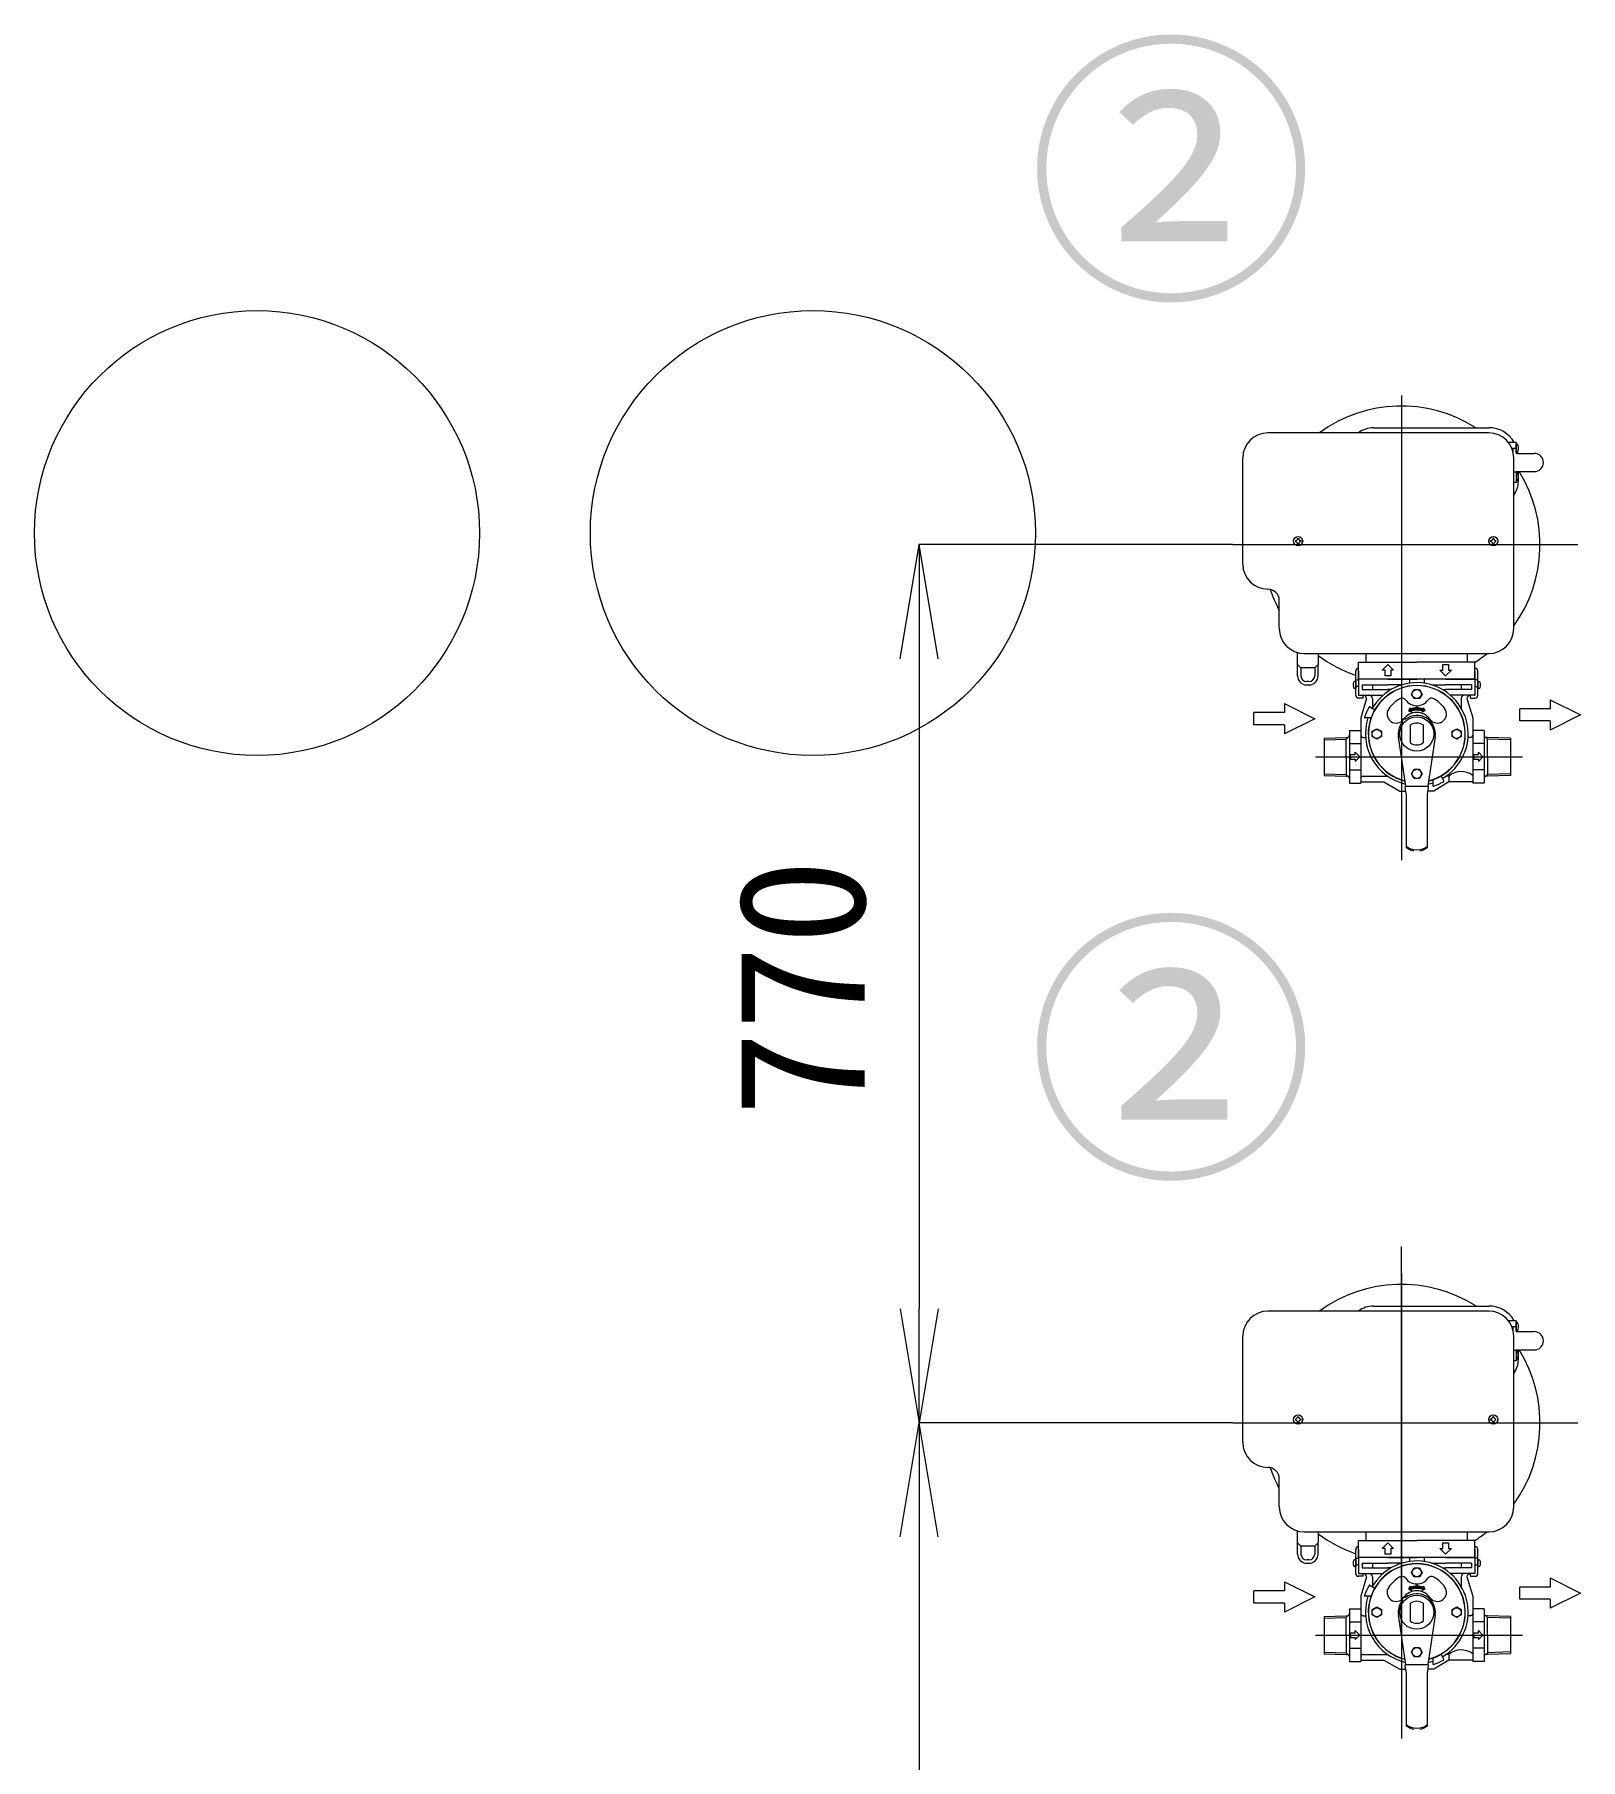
# Model space of a CAD drawing. Units: millimetres at full size. Extents: x -21196 to 21204, y -11807 to 11807.
# Drawn here: x -13284 to -11929, y -8203 to -6690 of the extents above; entities that cross this region are included whole.
import ezdxf
from ezdxf.enums import TextEntityAlignment as Align

# ---------------------------------------------------------------- set-up
doc = ezdxf.new("R2010")
doc.units = ezdxf.units.MM
doc.header["$LTSCALE"] = 0.5
for name, color, linetype, lineweight in [('0-1_0(機器配置図 260128.dwg)', 7, 'Continuous', 9), ('0-A_AM_5(機器配置図 260128.dwg)', 6, 'Continuous', 15), ('0-D_ボイラ設備-高圧ボイラ設備(241129配置図菊池追記(立面図).jww)(機器配置図 260128.dwg)', 7, 'Continuous', 9)]:
    doc.layers.add(name, color=color, linetype=linetype, lineweight=lineweight)
doc.styles.add('ＭＳ ゴシック', font='')
doc.styles.get('ＭＳ ゴシック').set_extended_font_data('MS Gothic')

msp = doc.modelspace()

# ---------------------------------------------------------------- linework, layer by layer
at = {"layer": '0-1_0(機器配置図 260128.dwg)'}
msp.add_line((-12085.7815, -8093.6365), (-12085.7815, -7752.8717), dxfattribs=at)
at = {"layer": '0-A_AM_5(機器配置図 260128.dwg)'}
for p, q in [((-12525.1621, -7237.6365), (-12508.4954, -7137.6365)), ((-12233.7059, -7137.6365), (-12508.6754, -7137.6365)), ((-12508.4954, -7237.6365), (-12508.4954, -7807.6365)), ((-12491.8287, -7807.6365), (-12508.4954, -7907.6365)), ((-12525.1621, -8007.6365), (-12508.4954, -7907.6365)), ((-12233.7059, -7907.6365), (-12508.6754, -7907.6365)), ((-12233.7059, -7907.6365), (-12508.6754, -7907.6365)), ((-12508.4954, -8007.6365), (-12508.4954, -9475.9956))]:
    msp.add_line(p, q, dxfattribs=at)
for points in [[(-12491.8287, -7237.6365), (-12508.4954, -7137.6365), (-12508.4954, -7237.6365)], [(-12525.1621, -7807.6365), (-12508.4954, -7907.6365), (-12508.4954, -7807.6365)], [(-12491.8287, -8007.6365), (-12508.4954, -7907.6365), (-12508.4954, -8007.6365)]]:
    msp.add_lwpolyline(points, dxfattribs=at)
at = {"layer": '0-D_ボイラ設備-高圧ボイラ設備(241129配置図菊池追記(立面図).jww)(機器配置図 260128.dwg)'}
for p, q in [((-12085.8346, -7006.7578), (-12085.8346, -7414.2522)), ((-12009.3346, -7039.6365), (-12202.8346, -7039.6365)), ((-12110.3346, -7035.1365), (-12009.3346, -7035.1365)), ((-12224.8346, -7154.6365), (-12224.8346, -7061.6365)), ((-11985.3346, -7048.0907), (-11992.0604, -7048.0129)), ((-11988.0346, -7053.1365), (-11985.6346, -7053.1365)), ((-11988.0346, -7053.1365), (-11988.0346, -7056.131)), ((-11987.8346, -7055.7365), (-11987.8346, -7053.1365)), ((-11987.3346, -7211.1365), (-11987.3346, -7061.6365)), ((-11985.3346, -7048.0791), (-11985.3346, -7057.0175)), ((-11985.3346, -7057.1291), (-11985.3346, -7049.0291)), ((-11985.3346, -7053.4365), (-11985.3346, -7057.3365)), ((-11985.0346, -7057.6365), (-11969.3346, -7057.6365)), ((-11984.9628, -7057.1291), (-11984.9628, -7049.0291)), ((-11985.3346, -7074.2554), (-11987.3346, -7074.2323)), ((-11985.3346, -7074.1439), (-11985.3346, -7082.2439)), ((-11985.3346, -7074.2554), (-11985.3346, -7083.1823)), ((-11985.0346, -7073.6365), (-11969.3346, -7073.6365)), ((-11984.9628, -7074.1439), (-11984.9628, -7082.2439)), ((-11983.3346, -7076.7378), (-11983.3346, -7073.6365)), ((-11985.3346, -7083.1823), (-11987.3346, -7083.2054)), ((-11983.3346, -7081.938), (-11983.3346, -7079.6499)), ((-12233.6434, -7137.6365), (-11931.2442, -7137.6365)), ((-12178.6846, -7134.1365), (-12178.6846, -7135.1365)), ((-12176.8346, -7132.2865), (-12175.8346, -7132.2865)), ((-12176.8346, -7136.9865), (-12175.8346, -7136.9865)), ((-12173.9846, -7134.1365), (-12173.9846, -7135.1365)), ((-12007.6846, -7135.1365), (-12007.6846, -7134.1365)), ((-12004.8346, -7132.2865), (-12005.8346, -7132.2865)), ((-12004.8346, -7136.9865), (-12005.8346, -7136.9865)), ((-12002.9846, -7135.1365), (-12002.9846, -7134.1365)), ((-12192.8346, -7211.1365), (-12192.8346, -7186.6365)), ((-12176.8346, -7252.6365), (-12176.8346, -7232.3025)), ((-12173.8346, -7245.6365), (-12176.8346, -7242.6365)), ((-12176.8346, -7242.6365), (-12173.8346, -7245.6365)), ((-12170.8346, -7233.1365), (-12009.3346, -7233.1365)), ((-12158.8346, -7242.6365), (-12161.8346, -7245.6365)), ((-12158.8346, -7233.1365), (-12158.8346, -7242.6365)), ((-12158.8346, -7252.6365), (-12158.8346, -7242.6365)), ((-12123.3346, -7255.6365), (-12123.3346, -7240.6365)), ((-12123.3346, -7240.6365), (-12072.3346, -7240.6365)), ((-12116.6346, -7240.6365), (-12116.6346, -7233.1365)), ((-12097.6346, -7242.6365), (-12102.6346, -7247.6365)), ((-12097.6346, -7242.6365), (-12092.6346, -7247.6365)), ((-12021.3346, -7240.6365), (-12072.3346, -7240.6365)), ((-12049.5346, -7242.6365), (-12044.5346, -7242.6365)), ((-12049.5346, -7247.6365), (-12049.5346, -7242.6365)), ((-12044.5346, -7242.6365), (-12044.5346, -7247.6365)), ((-12028.0346, -7240.6365), (-12028.0346, -7233.1365)), ((-12021.3346, -7255.6365), (-12021.3346, -7240.6365)), ((-12173.8346, -7245.6365), (-12173.8346, -7252.6365)), ((-12161.8346, -7245.6365), (-12173.8346, -7245.6365)), ((-12166.8346, -7257.6365), (-12168.8346, -7257.6365)), ((-12161.8346, -7245.6365), (-12161.8346, -7252.6365)), ((-12125.8346, -7257.6365), (-12126.8398, -7257.6892)), ((-12125.8346, -7269.6365), (-12125.8346, -7248.6365)), ((-12125.8346, -7256.1365), (-12123.3346, -7256.1365)), ((-12123.3346, -7248.6365), (-12123.3346, -7269.6365)), ((-12123.3346, -7255.6365), (-12123.3346, -7269.1365)), ((-12097.6346, -7255.6365), (-12123.3346, -7255.6365)), ((-12021.3346, -7255.6365), (-12123.3346, -7255.6365)), ((-12100.1346, -7247.6365), (-12102.6346, -7247.6365)), ((-12100.1346, -7252.6365), (-12100.1346, -7247.6365)), ((-12095.1346, -7252.6365), (-12100.1346, -7252.6365)), ((-12097.6346, -7255.6365), (-12071.9346, -7255.6365)), ((-12095.1346, -7247.6365), (-12095.1346, -7252.6365)), ((-12092.6346, -7247.6365), (-12095.1346, -7247.6365)), ((-12078.7401, -7255.6365), (-12078.7401, -7259.0947)), ((-12047.0346, -7255.6365), (-12072.7346, -7255.6365)), ((-12065.929, -7255.6365), (-12065.929, -7259.0947)), ((-12052.0346, -7247.6365), (-12049.5346, -7247.6365)), ((-12047.0346, -7252.6365), (-12052.0346, -7247.6365)), ((-12047.0346, -7252.6365), (-12042.0346, -7247.6365)), ((-12047.0346, -7255.6365), (-12021.3346, -7255.6365)), ((-12044.5346, -7247.6365), (-12042.0346, -7247.6365)), ((-12021.3346, -7248.6365), (-12021.3346, -7269.6365)), ((-12021.3346, -7255.6365), (-12021.3346, -7269.1365)), ((-12018.8346, -7256.1365), (-12021.3346, -7256.1365)), ((-12018.8346, -7269.6365), (-12018.8346, -7248.6365)), ((-12018.8346, -7257.6365), (-12017.8293, -7257.6892)), ((-12168.8346, -7260.6365), (-12166.8346, -7260.6365)), ((-12123.3346, -7262.1365), (-12125.8346, -7262.1365)), ((-12123.3346, -7269.6365), (-12119.3346, -7269.6365)), ((-12119.3346, -7272.1365), (-12123.3346, -7272.1365)), ((-12122.8346, -7269.6365), (-12101.8134, -7269.6365)), ((-12116.3346, -7272.6365), (-12121.3346, -7289.6365)), ((-12120.3346, -7260.6365), (-12120.3346, -7264.6365)), ((-12120.3346, -7260.6365), (-12097.6346, -7260.6365)), ((-12120.3346, -7264.6365), (-12097.6346, -7264.6365)), ((-12119.3346, -7272.1365), (-12119.3346, -7269.6365)), ((-12111.2596, -7260.6365), (-12111.2596, -7264.6365)), ((-12111.2596, -7272.6365), (-12111.2596, -7281.0567)), ((-12085.6011, -7260.6365), (-12097.6346, -7260.6365)), ((-12094.7845, -7264.6365), (-12097.6346, -7264.6365)), ((-12076.9534, -7268.6365), (-12074.644, -7264.6365)), ((-12074.644, -7272.6365), (-12076.9534, -7268.6365)), ((-12074.644, -7264.6365), (-12070.0252, -7264.6365)), ((-12070.0252, -7272.6365), (-12074.644, -7272.6365)), ((-12070.0252, -7264.6365), (-12067.7158, -7268.6365)), ((-12067.7158, -7268.6365), (-12070.0252, -7272.6365)), ((-12059.0681, -7260.6365), (-12047.0346, -7260.6365)), ((-12049.8846, -7264.6365), (-12047.0346, -7264.6365)), ((-12024.3346, -7260.6365), (-12047.0346, -7260.6365)), ((-12024.3346, -7264.6365), (-12047.0346, -7264.6365)), ((-12021.8346, -7269.6365), (-12042.8558, -7269.6365)), ((-12033.4096, -7260.6365), (-12033.4096, -7264.6365)), ((-12033.4096, -7272.6365), (-12033.4096, -7281.1632)), ((-12028.3346, -7272.6365), (-12023.3346, -7289.6365)), ((-12021.3346, -7269.6365), (-12025.3346, -7269.6365)), ((-12025.3346, -7272.1365), (-12025.3346, -7269.6365)), ((-12025.3346, -7272.1365), (-12021.3346, -7272.1365)), ((-12024.3346, -7260.6365), (-12024.3346, -7264.6365)), ((-12021.3346, -7262.1365), (-12018.8346, -7262.1365)), ((-11955.4934, -7273.5655), (-11928.8733, -7286.8755)), ((-11955.4934, -7273.5655), (-11955.4934, -7281.5515)), ((-12188.4019, -7284.8993), (-12215.0218, -7284.8993)), ((-12215.0218, -7295.5473), (-12215.0218, -7284.8993)), ((-12188.4019, -7276.9133), (-12188.4019, -7284.8993)), ((-12188.4018, -7276.9133), (-12161.7818, -7290.2233)), ((-12113.4685, -7279.8878), (-12109.1407, -7282.3865)), ((-12078.2059, -7280.6746), (-12079.5191, -7283.3374)), ((-12079.5191, -7283.3374), (-12076.9698, -7284.4788)), ((-12077.4381, -7281.4833), (-12079.3624, -7283.4076)), ((-12077.8279, -7284.0946), (-12079.2106, -7282.7119)), ((-12077.9927, -7281.3308), (-12079.0518, -7282.3899)), ((-12077.0821, -7284.1333), (-12078.9771, -7282.2383)), ((-12076.475, -7281.2273), (-12078.8739, -7283.6263)), ((-12077.0523, -7283.456), (-12078.7435, -7281.7648)), ((-12076.5038, -7283.2974), (-12078.51, -7281.2912)), ((-12075.5803, -7281.0397), (-12078.3855, -7283.8449)), ((-12078.2059, -7280.6746), (-12077.8969, -7281.6256)), ((-12074.7395, -7280.906), (-12077.8971, -7284.0636)), ((-12075.9383, -7283.1558), (-12077.5709, -7281.5231)), ((-12077.2788, -7283.5277), (-12076.9698, -7284.4788)), ((-12075.3547, -7283.0323), (-12077.0214, -7281.3655)), ((-12074.7516, -7282.9282), (-12076.4568, -7281.223)), ((-12073.943, -7280.8166), (-12076.3947, -7283.2684)), ((-12074.1274, -7282.8454), (-12075.8762, -7281.0965)), ((-12073.184, -7280.7647), (-12075.4752, -7283.0559)), ((-12073.48, -7282.7857), (-12075.2786, -7280.987)), ((-12072.8069, -7282.7516), (-12074.6627, -7280.8958)), ((-12072.4572, -7280.7451), (-12074.621, -7282.9088)), ((-12072.1051, -7282.7463), (-12074.027, -7280.8244)), ((-12071.7589, -7280.7538), (-12073.8187, -7282.8136)), ((-12071.3706, -7282.7737), (-12073.3699, -7280.7744)), ((-12071.0859, -7280.788), (-12073.059, -7282.761)), ((-12070.5981, -7282.8391), (-12072.6891, -7280.7481)), ((-12070.4359, -7280.8451), (-12072.3355, -7282.7446)), ((-12072.3346, -7278.8446), (-12072.3346, -7280.7446)), ((-12069.7803, -7282.9498), (-12071.982, -7280.7481)), ((-12069.8067, -7280.923), (-12071.6433, -7282.7596)), ((-12068.9069, -7283.1161), (-12071.2454, -7280.7776)), ((-12069.1968, -7281.0202), (-12070.9788, -7282.8022)), ((-12067.9623, -7283.3536), (-12070.4749, -7280.841)), ((-12068.6048, -7281.1353), (-12070.3391, -7282.8696)), ((-12068.0295, -7281.267), (-12069.7218, -7282.9594)), ((-12066.6153, -7283.9934), (-12069.6651, -7280.9437)), ((-12067.4698, -7281.4145), (-12069.1251, -7283.0698)), ((-12066.1269, -7283.7748), (-12068.8083, -7281.0934)), ((-12066.925, -7281.5768), (-12068.5475, -7283.1993)), ((-12066.0842, -7281.4431), (-12067.9876, -7283.3465)), ((-12065.6385, -7283.5561), (-12067.8935, -7281.3011)), ((-12065.1501, -7283.3374), (-12067.6993, -7284.4788)), ((-12067.3903, -7283.5277), (-12067.6993, -7284.4788)), ((-12065.6171, -7282.3903), (-12067.6963, -7284.4694)), ((-12065.8507, -7281.9167), (-12067.4443, -7283.5103)), ((-12065.1501, -7283.3374), (-12066.9041, -7281.5833)), ((-12066.4633, -7280.6746), (-12066.7723, -7281.6256)), ((-12065.8381, -7281.9423), (-12066.6208, -7281.1595)), ((-12066.4633, -7280.6746), (-12065.1501, -7283.3374)), ((-12065.3836, -7282.8638), (-12066.4304, -7283.9107)), ((-11955.4934, -7281.5515), (-11982.1133, -7281.5515)), ((-11928.8733, -7286.8755), (-11955.4934, -7300.1855)), ((-12188.4019, -7295.5473), (-12215.0218, -7295.5473)), ((-12188.4019, -7295.5473), (-12188.4019, -7303.5333)), ((-12161.7818, -7290.2233), (-12188.4018, -7303.5333)), ((-12131.3346, -7300.5425), (-12121.3346, -7300.5425)), ((-12121.3346, -7289.6365), (-12121.3346, -7323.6365)), ((-12112.4625, -7289.6365), (-12117.5673, -7289.6365)), ((-12111.3346, -7301.3271), (-12107.3346, -7299.0177)), ((-12111.3346, -7305.9459), (-12111.3346, -7301.3271)), ((-12107.3346, -7299.0177), (-12103.3346, -7301.3271)), ((-12103.3346, -7301.3271), (-12103.3346, -7305.9459)), ((-12085.2746, -7290.6964), (-12085.2746, -7293.7246)), ((-12082.2464, -7290.6964), (-12085.2746, -7290.6964)), ((-12077.8346, -7311.5048), (-12077.8346, -7295.7682)), ((-12066.8346, -7295.7682), (-12066.8346, -7311.5048)), ((-12041.3346, -7301.3271), (-12037.3346, -7299.0177)), ((-12041.3346, -7305.9459), (-12041.3346, -7301.3271)), ((-12037.3346, -7299.0177), (-12033.3346, -7301.3271)), ((-12033.3346, -7301.3271), (-12033.3346, -7305.9459)), ((-12023.3346, -7289.6365), (-12023.3346, -7346.7305)), ((-12013.3346, -7300.5425), (-12023.3346, -7300.5425)), ((-11955.4934, -7292.1995), (-11955.4934, -7300.1855)), ((-12153.5345, -7307.312), (-12134.3346, -7306.712)), ((-12153.5345, -7307.3366), (-12153.5345, -7339.9366)), ((-12153.5345, -7308.791), (-12134.3346, -7308.191)), ((-12134.3346, -7308.191), (-12132.8556, -7306.712)), ((-12134.3346, -7306.712), (-12133.3346, -7306.712)), ((-12134.3346, -7323.6365), (-12134.3346, -7308.191)), ((-12131.3346, -7312.0895), (-12121.3346, -7312.0895)), ((-12119.3346, -7306.6365), (-12117.2345, -7306.6365)), ((-12107.3346, -7308.2553), (-12111.3346, -7305.9459)), ((-12103.3346, -7305.9459), (-12107.3346, -7308.2553)), ((-12081.873, -7349.3479), (-12088.4494, -7306.0862)), ((-12056.2197, -7306.0862), (-12062.7962, -7349.3479)), ((-12037.3346, -7308.2553), (-12041.3346, -7305.9459)), ((-12033.3346, -7305.9459), (-12037.3346, -7308.2553)), ((-12025.3346, -7306.6365), (-12027.4347, -7306.6365)), ((-12013.3346, -7312.0895), (-12023.3346, -7312.0895)), ((-12010.3346, -7308.191), (-12011.8136, -7306.712)), ((-12010.3346, -7306.712), (-12011.3346, -7306.712)), ((-11990.3346, -7307.337), (-12010.3346, -7306.712)), ((-12010.3346, -7323.6365), (-12010.3346, -7308.191)), ((-11990.3346, -7308.816), (-12010.3346, -7308.191)), ((-11990.3346, -7307.3366), (-11990.3347, -7339.9366)), ((-12160.9959, -7323.6365), (-11979.6536, -7323.6365)), ((-12134.3346, -7323.6365), (-12134.3346, -7339.082)), ((-12130.3346, -7321.6365), (-12126.3346, -7321.6365)), ((-12130.3346, -7323.6365), (-12130.3346, -7321.6365)), ((-12130.3346, -7323.6365), (-12130.3346, -7325.6365)), ((-12130.3346, -7325.6365), (-12126.3346, -7325.6365)), ((-12126.3346, -7319.6365), (-12122.3346, -7323.6365)), ((-12126.3346, -7321.6365), (-12126.3346, -7319.6365)), ((-12126.3346, -7327.6365), (-12122.3346, -7323.6365)), ((-12126.3346, -7325.6365), (-12126.3346, -7327.6365)), ((-12121.3346, -7323.6365), (-12121.3346, -7346.7305)), ((-12076.9534, -7338.6365), (-12074.644, -7334.6365)), ((-12074.644, -7334.6365), (-12070.0252, -7334.6365)), ((-12070.0252, -7334.6365), (-12067.7158, -7338.6365)), ((-12022.3346, -7321.6365), (-12018.3346, -7321.6365)), ((-12022.3346, -7323.6365), (-12022.3346, -7321.6365)), ((-12022.3346, -7323.6365), (-12022.3346, -7325.6365)), ((-12022.3346, -7325.6365), (-12018.3346, -7325.6365)), ((-12018.3346, -7319.6365), (-12014.3346, -7323.6365)), ((-12018.3346, -7321.6365), (-12018.3346, -7319.6365)), ((-12018.3346, -7327.6365), (-12014.3346, -7323.6365)), ((-12018.3346, -7325.6365), (-12018.3346, -7327.6365)), ((-12010.3346, -7323.6365), (-12010.3346, -7339.082)), ((-12153.5345, -7338.482), (-12134.3346, -7339.082)), ((-12153.5345, -7339.961), (-12134.3346, -7340.561)), ((-12134.3346, -7339.082), (-12132.8556, -7340.561)), ((-12134.3346, -7340.561), (-12133.3346, -7340.561)), ((-12131.3346, -7335.1835), (-12121.3346, -7335.1835)), ((-12121.3346, -7345.5758), (-12101.3346, -7345.5758)), ((-12119.3346, -7340.6365), (-12097.9471, -7340.6365)), ((-12101.3346, -7345.5758), (-12087.3346, -7353.6587)), ((-12081.8747, -7349.3365), (-12062.7945, -7349.3365)), ((-12074.644, -7342.6365), (-12076.9534, -7338.6365)), ((-12070.0252, -7342.6365), (-12074.644, -7342.6365)), ((-12067.7158, -7338.6365), (-12070.0252, -7342.6365)), ((-12058.3346, -7343.7644), (-12058.3346, -7348.8692)), ((-12044.1512, -7345.5758), (-12057.3346, -7353.6587)), ((-12048.5859, -7344.7704), (-12051.0846, -7340.4426)), ((-12044.1512, -7340.6365), (-12046.7221, -7340.6365)), ((-12044.1512, -7340.6365), (-12044.1512, -7345.5758)), ((-12023.3346, -7345.5758), (-12044.1512, -7345.5758)), ((-12013.3346, -7335.1835), (-12023.3346, -7335.1835)), ((-12010.3346, -7339.082), (-12011.8136, -7340.561)), ((-12010.3346, -7340.561), (-12011.3346, -7340.561)), ((-11990.3347, -7338.457), (-12010.3346, -7339.082)), ((-11990.3347, -7339.936), (-12010.3346, -7340.561)), ((-12087.3346, -7353.6587), (-12082.2291, -7353.6587)), ((-12082.7113, -7350.4868), (-12081.7346, -7356.9121)), ((-12081.7346, -7356.9121), (-12081.7346, -7403.2954)), ((-12062.9346, -7356.9121), (-12061.9578, -7350.4868)), ((-12062.9346, -7403.2954), (-12062.9346, -7356.9121)), ((-12057.3346, -7353.6587), (-12062.44, -7353.6587)), ((-12079.6304, -7403.647), (-12081.7346, -7402.2586)), ((-12079.6304, -7404.6838), (-12081.7346, -7403.2954)), ((-12077.3176, -7404.6681), (-12079.6304, -7403.647)), ((-12077.3176, -7405.7048), (-12079.6304, -7404.6838)), ((-12074.8622, -7405.2927), (-12077.3176, -7404.6681)), ((-12074.8622, -7406.3294), (-12077.3176, -7405.7048)), ((-12072.3346, -7405.5029), (-12074.8622, -7405.2927)), ((-12069.8069, -7405.2927), (-12072.3346, -7405.5029)), ((-12067.3516, -7404.6681), (-12069.8069, -7405.2927)), ((-12067.3516, -7405.7048), (-12069.8069, -7406.3294)), ((-12065.0388, -7403.647), (-12067.3516, -7404.6681)), ((-12065.0388, -7404.6838), (-12067.3516, -7405.7048)), ((-12062.9346, -7402.2586), (-12065.0388, -7403.647)), ((-12062.9346, -7403.2954), (-12065.0388, -7404.6838)), ((-12085.8346, -7776.7578), (-12085.8346, -8184.2522)), ((-12009.3346, -7809.6365), (-12202.8346, -7809.6365)), ((-12110.3346, -7805.1365), (-12009.3346, -7805.1365)), ((-11985.3346, -7818.0907), (-11992.0604, -7818.0129)), ((-11985.3346, -7818.0791), (-11985.3346, -7827.0175)), ((-12224.8346, -7924.6365), (-12224.8346, -7831.6365)), ((-11988.0346, -7823.1365), (-11985.6346, -7823.1365)), ((-11988.0346, -7823.1365), (-11988.0346, -7826.131)), ((-11987.8346, -7825.7365), (-11987.8346, -7823.1365)), ((-11987.3346, -7981.1365), (-11987.3346, -7831.6365)), ((-11985.3346, -7827.1291), (-11985.3346, -7819.0291)), ((-11985.3346, -7823.4365), (-11985.3346, -7827.3365)), ((-11985.0346, -7827.6365), (-11969.3346, -7827.6365)), ((-11984.9628, -7827.1291), (-11984.9628, -7819.0291)), ((-11985.3346, -7844.2554), (-11987.3346, -7844.2323)), ((-11985.3346, -7844.1439), (-11985.3346, -7852.2439)), ((-11985.3346, -7844.2554), (-11985.3346, -7853.1823)), ((-11985.0346, -7843.6365), (-11969.3346, -7843.6365)), ((-11984.9628, -7844.1439), (-11984.9628, -7852.2439)), ((-11983.3346, -7846.7378), (-11983.3346, -7843.6365)), ((-11985.3346, -7853.1823), (-11987.3346, -7853.2054)), ((-11983.3346, -7851.938), (-11983.3346, -7849.6499)), ((-12233.6434, -7907.6365), (-11931.2442, -7907.6365)), ((-12178.6846, -7904.1365), (-12178.6846, -7905.1365)), ((-12176.8346, -7902.2865), (-12175.8346, -7902.2865)), ((-12176.8346, -7906.9865), (-12175.8346, -7906.9865)), ((-12173.9846, -7904.1365), (-12173.9846, -7905.1365)), ((-12007.6846, -7905.1365), (-12007.6846, -7904.1365)), ((-12004.8346, -7902.2865), (-12005.8346, -7902.2865)), ((-12004.8346, -7906.9865), (-12005.8346, -7906.9865)), ((-12002.9846, -7905.1365), (-12002.9846, -7904.1365)), ((-12192.8346, -7981.1365), (-12192.8346, -7956.6365)), ((-12176.8346, -8022.6365), (-12176.8346, -8002.3025)), ((-12173.8346, -8015.6365), (-12176.8346, -8012.6365)), ((-12176.8346, -8012.6365), (-12173.8346, -8015.6365)), ((-12170.8346, -8003.1365), (-12009.3346, -8003.1365)), ((-12158.8346, -8012.6365), (-12161.8346, -8015.6365)), ((-12158.8346, -8003.1365), (-12158.8346, -8012.6365)), ((-12158.8346, -8022.6365), (-12158.8346, -8012.6365)), ((-12123.3346, -8025.6365), (-12123.3346, -8010.6365)), ((-12123.3346, -8010.6365), (-12072.3346, -8010.6365)), ((-12116.6346, -8010.6365), (-12116.6346, -8003.1365)), ((-12097.6346, -8012.6365), (-12102.6346, -8017.6365)), ((-12097.6346, -8012.6365), (-12092.6346, -8017.6365)), ((-12021.3346, -8010.6365), (-12072.3346, -8010.6365)), ((-12049.5346, -8012.6365), (-12044.5346, -8012.6365)), ((-12049.5346, -8017.6365), (-12049.5346, -8012.6365)), ((-12044.5346, -8012.6365), (-12044.5346, -8017.6365)), ((-12028.0346, -8010.6365), (-12028.0346, -8003.1365)), ((-12021.3346, -8025.6365), (-12021.3346, -8010.6365)), ((-12173.8346, -8015.6365), (-12173.8346, -8022.6365)), ((-12161.8346, -8015.6365), (-12173.8346, -8015.6365)), ((-12166.8346, -8027.6365), (-12168.8346, -8027.6365)), ((-12161.8346, -8015.6365), (-12161.8346, -8022.6365)), ((-12125.8346, -8027.6365), (-12126.8398, -8027.6892)), ((-12125.8346, -8039.6365), (-12125.8346, -8018.6365)), ((-12125.8346, -8026.1365), (-12123.3346, -8026.1365)), ((-12123.3346, -8018.6365), (-12123.3346, -8039.6365)), ((-12123.3346, -8025.6365), (-12123.3346, -8039.1365)), ((-12097.6346, -8025.6365), (-12123.3346, -8025.6365)), ((-12021.3346, -8025.6365), (-12123.3346, -8025.6365)), ((-12100.1346, -8017.6365), (-12102.6346, -8017.6365)), ((-12100.1346, -8022.6365), (-12100.1346, -8017.6365)), ((-12095.1346, -8022.6365), (-12100.1346, -8022.6365)), ((-12097.6346, -8025.6365), (-12071.9346, -8025.6365)), ((-12095.1346, -8017.6365), (-12095.1346, -8022.6365)), ((-12092.6346, -8017.6365), (-12095.1346, -8017.6365)), ((-12078.7401, -8025.6365), (-12078.7401, -8029.0947)), ((-12047.0346, -8025.6365), (-12072.7346, -8025.6365)), ((-12065.929, -8025.6365), (-12065.929, -8029.0947)), ((-12052.0346, -8017.6365), (-12049.5346, -8017.6365)), ((-12047.0346, -8022.6365), (-12052.0346, -8017.6365)), ((-12047.0346, -8022.6365), (-12042.0346, -8017.6365)), ((-12047.0346, -8025.6365), (-12021.3346, -8025.6365)), ((-12044.5346, -8017.6365), (-12042.0346, -8017.6365)), ((-12021.3346, -8018.6365), (-12021.3346, -8039.6365)), ((-12021.3346, -8025.6365), (-12021.3346, -8039.1365)), ((-12018.8346, -8026.1365), (-12021.3346, -8026.1365)), ((-12018.8346, -8039.6365), (-12018.8346, -8018.6365)), ((-12018.8346, -8027.6365), (-12017.8293, -8027.6892)), ((-12168.8346, -8030.6365), (-12166.8346, -8030.6365)), ((-12123.3346, -8032.1365), (-12125.8346, -8032.1365)), ((-12123.3346, -8039.6365), (-12119.3346, -8039.6365)), ((-12119.3346, -8042.1365), (-12123.3346, -8042.1365)), ((-12122.8346, -8039.6365), (-12101.8134, -8039.6365)), ((-12116.3346, -8042.6365), (-12121.3346, -8059.6365)), ((-12120.3346, -8030.6365), (-12120.3346, -8034.6365)), ((-12120.3346, -8030.6365), (-12097.6346, -8030.6365)), ((-12120.3346, -8034.6365), (-12097.6346, -8034.6365)), ((-12119.3346, -8042.1365), (-12119.3346, -8039.6365)), ((-12111.2596, -8030.6365), (-12111.2596, -8034.6365)), ((-12111.2596, -8042.6365), (-12111.2596, -8051.0567)), ((-12085.6011, -8030.6365), (-12097.6346, -8030.6365)), ((-12094.7845, -8034.6365), (-12097.6346, -8034.6365)), ((-12076.9534, -8038.6365), (-12074.644, -8034.6365)), ((-12074.644, -8042.6365), (-12076.9534, -8038.6365)), ((-12074.644, -8034.6365), (-12070.0252, -8034.6365)), ((-12070.0252, -8042.6365), (-12074.644, -8042.6365)), ((-12070.0252, -8034.6365), (-12067.7158, -8038.6365)), ((-12067.7158, -8038.6365), (-12070.0252, -8042.6365)), ((-12059.0681, -8030.6365), (-12047.0346, -8030.6365)), ((-12049.8846, -8034.6365), (-12047.0346, -8034.6365)), ((-12024.3346, -8030.6365), (-12047.0346, -8030.6365)), ((-12024.3346, -8034.6365), (-12047.0346, -8034.6365)), ((-12021.8346, -8039.6365), (-12042.8558, -8039.6365)), ((-12033.4096, -8030.6365), (-12033.4096, -8034.6365)), ((-12033.4096, -8042.6365), (-12033.4096, -8051.1632)), ((-12028.3346, -8042.6365), (-12023.3346, -8059.6365)), ((-12021.3346, -8039.6365), (-12025.3346, -8039.6365)), ((-12025.3346, -8042.1365), (-12025.3346, -8039.6365)), ((-12025.3346, -8042.1365), (-12021.3346, -8042.1365)), ((-12024.3346, -8030.6365), (-12024.3346, -8034.6365)), ((-12021.3346, -8032.1365), (-12018.8346, -8032.1365)), ((-11955.4934, -8043.5655), (-11928.8733, -8056.8755)), ((-11955.4934, -8043.5655), (-11955.4934, -8051.5515)), ((-12188.4019, -8054.8993), (-12215.0218, -8054.8993)), ((-12215.0218, -8065.5473), (-12215.0218, -8054.8993)), ((-12188.4019, -8046.9133), (-12188.4019, -8054.8993)), ((-12188.4018, -8046.9133), (-12161.7818, -8060.2233)), ((-12161.7818, -8060.2233), (-12188.4018, -8073.5333)), ((-12121.3346, -8059.6365), (-12121.3346, -8093.6365)), ((-12112.4625, -8059.6365), (-12117.5673, -8059.6365)), ((-12113.4685, -8049.8878), (-12109.1407, -8052.3865)), ((-12078.2059, -8050.6746), (-12079.5191, -8053.3374)), ((-12079.5191, -8053.3374), (-12076.9698, -8054.4788)), ((-12077.4381, -8051.4833), (-12079.3624, -8053.4076)), ((-12077.8279, -8054.0946), (-12079.2106, -8052.7119)), ((-12077.9927, -8051.3308), (-12079.0518, -8052.3899)), ((-12077.0821, -8054.1333), (-12078.9771, -8052.2383)), ((-12076.475, -8051.2273), (-12078.8739, -8053.6263)), ((-12077.0523, -8053.456), (-12078.7435, -8051.7648)), ((-12076.5038, -8053.2974), (-12078.51, -8051.2912)), ((-12075.5803, -8051.0397), (-12078.3855, -8053.8449)), ((-12078.2059, -8050.6746), (-12077.8969, -8051.6256)), ((-12074.7395, -8050.906), (-12077.8971, -8054.0636)), ((-12075.9383, -8053.1558), (-12077.5709, -8051.5231)), ((-12077.2788, -8053.5277), (-12076.9698, -8054.4788)), ((-12075.3547, -8053.0323), (-12077.0214, -8051.3655)), ((-12074.7516, -8052.9282), (-12076.4568, -8051.223)), ((-12073.943, -8050.8166), (-12076.3947, -8053.2684)), ((-12074.1274, -8052.8454), (-12075.8762, -8051.0965)), ((-12073.184, -8050.7647), (-12075.4752, -8053.0559)), ((-12073.48, -8052.7857), (-12075.2786, -8050.987)), ((-12072.8069, -8052.7516), (-12074.6627, -8050.8958)), ((-12072.4572, -8050.7451), (-12074.621, -8052.9088)), ((-12072.1051, -8052.7463), (-12074.027, -8050.8244)), ((-12071.7589, -8050.7538), (-12073.8187, -8052.8136)), ((-12071.3706, -8052.7737), (-12073.3699, -8050.7744)), ((-12071.0859, -8050.788), (-12073.059, -8052.761)), ((-12070.5981, -8052.8391), (-12072.6891, -8050.7481)), ((-12070.4359, -8050.8451), (-12072.3355, -8052.7446)), ((-12072.3346, -8048.8446), (-12072.3346, -8050.7446)), ((-12069.7803, -8052.9498), (-12071.982, -8050.7481)), ((-12069.8067, -8050.923), (-12071.6433, -8052.7596)), ((-12068.9069, -8053.1161), (-12071.2454, -8050.7776)), ((-12069.1968, -8051.0202), (-12070.9788, -8052.8022)), ((-12067.9623, -8053.3536), (-12070.4749, -8050.841)), ((-12068.6048, -8051.1353), (-12070.3391, -8052.8696)), ((-12068.0295, -8051.267), (-12069.7218, -8052.9594)), ((-12066.6153, -8053.9934), (-12069.6651, -8050.9437)), ((-12067.4698, -8051.4145), (-12069.1251, -8053.0698)), ((-12066.1269, -8053.7748), (-12068.8083, -8051.0934)), ((-12066.925, -8051.5768), (-12068.5475, -8053.1993)), ((-12066.0842, -8051.4431), (-12067.9876, -8053.3465)), ((-12065.6385, -8053.5561), (-12067.8935, -8051.3011)), ((-12065.1501, -8053.3374), (-12067.6993, -8054.4788)), ((-12067.3903, -8053.5277), (-12067.6993, -8054.4788)), ((-12065.6171, -8052.3903), (-12067.6963, -8054.4694)), ((-12065.8507, -8051.9167), (-12067.4443, -8053.5103)), ((-12065.1501, -8053.3374), (-12066.9041, -8051.5833)), ((-12066.4633, -8050.6746), (-12066.7723, -8051.6256)), ((-12065.8381, -8051.9423), (-12066.6208, -8051.1595)), ((-12066.4633, -8050.6746), (-12065.1501, -8053.3374)), ((-12065.3836, -8052.8638), (-12066.4304, -8053.9107)), ((-12023.3346, -8059.6365), (-12023.3346, -8116.7305)), ((-11955.4934, -8051.5515), (-11982.1133, -8051.5515)), ((-11928.8733, -8056.8755), (-11955.4934, -8070.1855)), ((-12188.4019, -8065.5473), (-12215.0218, -8065.5473)), ((-12188.4019, -8065.5473), (-12188.4019, -8073.5333)), ((-12131.3346, -8070.5425), (-12121.3346, -8070.5425)), ((-12111.3346, -8071.3271), (-12107.3346, -8069.0177)), ((-12111.3346, -8075.9459), (-12111.3346, -8071.3271)), ((-12107.3346, -8069.0177), (-12103.3346, -8071.3271)), ((-12103.3346, -8071.3271), (-12103.3346, -8075.9459)), ((-12085.2746, -8060.6964), (-12085.2746, -8063.7246)), ((-12082.2464, -8060.6964), (-12085.2746, -8060.6964)), ((-12077.8346, -8081.5048), (-12077.8346, -8065.7682)), ((-12066.8346, -8065.7682), (-12066.8346, -8081.5048)), ((-12041.3346, -8071.3271), (-12037.3346, -8069.0177)), ((-12041.3346, -8075.9459), (-12041.3346, -8071.3271)), ((-12037.3346, -8069.0177), (-12033.3346, -8071.3271)), ((-12033.3346, -8071.3271), (-12033.3346, -8075.9459)), ((-12013.3346, -8070.5425), (-12023.3346, -8070.5425)), ((-11955.4934, -8062.1995), (-11955.4934, -8070.1855)), ((-12153.5345, -8077.312), (-12134.3346, -8076.712)), ((-12153.5345, -8077.3366), (-12153.5345, -8109.9366)), ((-12153.5345, -8078.791), (-12134.3346, -8078.191)), ((-12134.3346, -8078.191), (-12132.8556, -8076.712)), ((-12134.3346, -8076.712), (-12133.3346, -8076.712)), ((-12134.3346, -8093.6365), (-12134.3346, -8078.191)), ((-12131.3346, -8082.0895), (-12121.3346, -8082.0895)), ((-12126.3346, -8089.6365), (-12122.3346, -8093.6365)), ((-12126.3346, -8091.6365), (-12126.3346, -8089.6365)), ((-12119.3346, -8076.6365), (-12117.2345, -8076.6365)), ((-12107.3346, -8078.2553), (-12111.3346, -8075.9459)), ((-12103.3346, -8075.9459), (-12107.3346, -8078.2553)), ((-12081.873, -8119.3479), (-12088.4494, -8076.0862)), ((-12056.2197, -8076.0862), (-12062.7962, -8119.3479)), ((-12037.3346, -8078.2553), (-12041.3346, -8075.9459)), ((-12033.3346, -8075.9459), (-12037.3346, -8078.2553)), ((-12025.3346, -8076.6365), (-12027.4347, -8076.6365)), ((-12013.3346, -8082.0895), (-12023.3346, -8082.0895)), ((-12018.3346, -8089.6365), (-12014.3346, -8093.6365)), ((-12018.3346, -8091.6365), (-12018.3346, -8089.6365)), ((-12010.3346, -8078.191), (-12011.8136, -8076.712)), ((-12010.3346, -8076.712), (-12011.3346, -8076.712)), ((-11990.3346, -8077.337), (-12010.3346, -8076.712)), ((-12010.3346, -8093.6365), (-12010.3346, -8078.191)), ((-11990.3346, -8078.816), (-12010.3346, -8078.191)), ((-11990.3346, -8077.3366), (-11990.3347, -8109.9366)), ((-12160.9959, -8093.6365), (-11979.6536, -8093.6365)), ((-12134.3346, -8093.6365), (-12134.3346, -8109.082)), ((-12131.3346, -8105.1835), (-12121.3346, -8105.1835)), ((-12130.3346, -8091.6365), (-12126.3346, -8091.6365)), ((-12130.3346, -8093.6365), (-12130.3346, -8091.6365)), ((-12130.3346, -8093.6365), (-12130.3346, -8095.6365)), ((-12130.3346, -8095.6365), (-12126.3346, -8095.6365)), ((-12126.3346, -8097.6365), (-12122.3346, -8093.6365)), ((-12126.3346, -8095.6365), (-12126.3346, -8097.6365)), ((-12121.3346, -8093.6365), (-12121.3346, -8116.7305)), ((-12076.9534, -8108.6365), (-12074.644, -8104.6365)), ((-12074.644, -8104.6365), (-12070.0252, -8104.6365)), ((-12070.0252, -8104.6365), (-12067.7158, -8108.6365)), ((-12013.3346, -8105.1835), (-12023.3346, -8105.1835)), ((-12022.3346, -8091.6365), (-12018.3346, -8091.6365)), ((-12022.3346, -8093.6365), (-12022.3346, -8091.6365)), ((-12022.3346, -8093.6365), (-12022.3346, -8095.6365)), ((-12022.3346, -8095.6365), (-12018.3346, -8095.6365)), ((-12018.3346, -8097.6365), (-12014.3346, -8093.6365)), ((-12018.3346, -8095.6365), (-12018.3346, -8097.6365)), ((-12010.3346, -8093.6365), (-12010.3346, -8109.082)), ((-12153.5345, -8108.482), (-12134.3346, -8109.082)), ((-12153.5345, -8109.961), (-12134.3346, -8110.561)), ((-12134.3346, -8109.082), (-12132.8556, -8110.561)), ((-12134.3346, -8110.561), (-12133.3346, -8110.561)), ((-12121.3346, -8115.5758), (-12101.3346, -8115.5758)), ((-12119.3346, -8110.6365), (-12097.9471, -8110.6365)), ((-12101.3346, -8115.5758), (-12087.3346, -8123.6587)), ((-12082.7113, -8120.4868), (-12081.7346, -8126.9121)), ((-12081.8747, -8119.3365), (-12062.7945, -8119.3365)), ((-12074.644, -8112.6365), (-12076.9534, -8108.6365)), ((-12070.0252, -8112.6365), (-12074.644, -8112.6365)), ((-12067.7158, -8108.6365), (-12070.0252, -8112.6365)), ((-12062.9346, -8126.9121), (-12061.9578, -8120.4868)), ((-12058.3346, -8113.7644), (-12058.3346, -8118.8692)), ((-12044.1512, -8115.5758), (-12057.3346, -8123.6587)), ((-12048.5859, -8114.7704), (-12051.0846, -8110.4426)), ((-12044.1512, -8110.6365), (-12046.7221, -8110.6365)), ((-12044.1512, -8110.6365), (-12044.1512, -8115.5758)), ((-12023.3346, -8115.5758), (-12044.1512, -8115.5758)), ((-12010.3346, -8109.082), (-12011.8136, -8110.561)), ((-12010.3346, -8110.561), (-12011.3346, -8110.561)), ((-11990.3347, -8108.457), (-12010.3346, -8109.082)), ((-11990.3347, -8109.936), (-12010.3346, -8110.561)), ((-12087.3346, -8123.6587), (-12082.2291, -8123.6587)), ((-12081.7346, -8126.9121), (-12081.7346, -8173.2954)), ((-12062.9346, -8173.2954), (-12062.9346, -8126.9121)), ((-12057.3346, -8123.6587), (-12062.44, -8123.6587)), ((-12079.6304, -8173.647), (-12081.7346, -8172.2586)), ((-12079.6304, -8174.6838), (-12081.7346, -8173.2954)), ((-12077.3176, -8174.6681), (-12079.6304, -8173.647)), ((-12077.3176, -8175.7048), (-12079.6304, -8174.6838)), ((-12074.8622, -8175.2927), (-12077.3176, -8174.6681)), ((-12074.8622, -8176.3294), (-12077.3176, -8175.7048)), ((-12072.3346, -8175.5029), (-12074.8622, -8175.2927)), ((-12069.8069, -8175.2927), (-12072.3346, -8175.5029)), ((-12067.3516, -8174.6681), (-12069.8069, -8175.2927)), ((-12067.3516, -8175.7048), (-12069.8069, -8176.3294)), ((-12065.0388, -8173.647), (-12067.3516, -8174.6681)), ((-12065.0388, -8174.6838), (-12067.3516, -8175.7048)), ((-12062.9346, -8172.2586), (-12065.0388, -8173.647)), ((-12062.9346, -8173.2954), (-12065.0388, -8174.6838))]:
    msp.add_line(p, q, dxfattribs=at)
for points in [[(-12125.8346, -7257.6365), (-12125.8346, -7263.6365), (-12126.8398, -7263.5838)], [(-12018.8346, -7257.6365), (-12018.8346, -7263.6365), (-12017.8293, -7263.5838)], [(-11955.4934, -7292.1995), (-11982.1133, -7292.1995), (-11982.1133, -7281.5515)], [(-12131.3346, -7300.5425), (-12131.3346, -7346.7305), (-12121.3346, -7346.7305)], [(-12013.3346, -7300.5425), (-12013.3346, -7346.7305), (-12023.3346, -7346.7305)], [(-12125.8346, -8027.6365), (-12125.8346, -8033.6365), (-12126.8398, -8033.5838)], [(-12018.8346, -8027.6365), (-12018.8346, -8033.6365), (-12017.8293, -8033.5838)], [(-11955.4934, -8062.1995), (-11982.1133, -8062.1995), (-11982.1133, -8051.5515)], [(-12131.3346, -8070.5425), (-12131.3346, -8116.7305), (-12121.3346, -8116.7305)], [(-12013.3346, -8070.5425), (-12013.3346, -8116.7305), (-12023.3346, -8116.7305)]]:
    msp.add_lwpolyline(points, dxfattribs=at)
for centre, radius in [((-13088.7447, -7127.5011), 195), ((-12601.6012, -7127.5011), 195), ((-12176.3346, -7134.6365), 4), ((-12005.3346, -7134.6365), 4), ((-12072.3346, -7268.6365), 4), ((-12072.3346, -7303.6365), 14.95), ((-12107.3346, -7303.6365), 4), ((-12037.3346, -7303.6365), 4), ((-12072.3346, -7338.6365), 4), ((-12176.3346, -7904.6365), 4), ((-12005.3346, -7904.6365), 4), ((-12072.3346, -8038.6365), 4), ((-12072.3346, -8073.6365), 14.95), ((-12107.3346, -8073.6365), 4), ((-12037.3346, -8073.6365), 4), ((-12072.3346, -8108.6365), 4)]:
    msp.add_circle(centre, radius, dxfattribs=at)
for centre, radius, start, end in [((-12085.8346, -7137.6365), 121.5, 57.525, 126.236), ((-12202.8346, -7061.6365), 22, 90, 180), ((-12110.3346, -7056.1365), 21, 90, 128.213), ((-12009.3346, -7061.1365), 26, 30.186, 90), ((-12009.3346, -7061.6365), 22, 0, 90), ((-11985.6346, -7053.4365), 0.3, 0, 90), ((-11985.0346, -7057.3365), 0.3, 180, 270), ((-11988.5346, -7053.0791), 5.4, 311.41, 48.59), ((-12009.3346, -7061.1365), 26, 7.736, 11.793), ((-11969.3346, -7065.6365), 8, 270, 90), ((-12085.8346, -7137.6365), 121.5, 324.164, 31.786), ((-11985.0346, -7073.9365), 0.3, 90, 180), ((-11988.5346, -7078.1939), 5.4, 311.41, 48.59), ((-12004.3346, -7081.938), 21, 324.049, 0), ((-12178.6846, -7132.2865), 1.85, 270, 0), ((-12178.6846, -7136.9865), 1.85, 0, 90), ((-12173.9846, -7132.2865), 1.85, 180, 270), ((-12173.9846, -7136.9865), 1.85, 90, 180), ((-12007.6846, -7132.2865), 1.85, 270, 0), ((-12007.6846, -7136.9865), 1.85, 0, 90), ((-12002.9846, -7132.2865), 1.85, 180, 270), ((-12002.9846, -7136.9865), 1.85, 90, 180), ((-12202.8346, -7154.6365), 22, 180, 270), ((-12202.8346, -7186.6365), 10, 0, 90), ((-12085.8346, -7137.6365), 121.5, 198.823, 208.278), ((-12170.8346, -7211.1365), 22, 180, 270), ((-12009.3346, -7211.1365), 22, 270, 0), ((-12085.8346, -7137.6365), 121.5, 233.071, 250.779), ((-12085.8346, -7137.6365), 121.5, 302.055, 308.186), ((-12168.8346, -7252.6365), 8, 180, 270), ((-12168.8346, -7252.6365), 5, 180, 270), ((-12166.8346, -7252.6365), 5, 270, 0), ((-12166.8346, -7252.6365), 8, 270, 0), ((-12120.1346, -7260.6365), 8, 164.458, 195.542), ((-12126.7823, -7258.7877), 1.1, 93, 164.458), ((-12123.3346, -7248.6365), 2.5, 90, 180), ((-12072.3346, -7303.6365), 45, 300, 150), ((-12021.3346, -7248.6365), 2.5, 0, 90), ((-12017.8869, -7258.7877), 1.1, 15.542, 87), ((-12024.5346, -7260.6365), 8, 344.458, 15.542), ((-12126.7823, -7262.4853), 1.1, 195.542, 267), ((-12123.3346, -7269.6365), 2.5, 180, 270), ((-12122.8346, -7269.1365), 0.5, 180, 270), ((-12119.3346, -7272.6365), 3, 0, 90), ((-12072.3346, -7303.6365), 42.5, 283.909, 256.091), ((-12072.3346, -7303.6365), 42.35, 283.993, 256.007), ((-12114.2596, -7272.6365), 3, 0, 90), ((-12072.3346, -7298.7446), 30, 119.835, 145), ((-12085.3061, -7276.2116), 4, 35.834, 119.928), ((-12072.3346, -7266.8446), 12, 215.834, 324.166), ((-12059.363, -7276.2116), 4, 60.072, 144.166), ((-12072.3346, -7298.7446), 30, 35, 60.072), ((-12030.4096, -7272.6365), 3, 90, 180), ((-12025.3346, -7272.6365), 3, 90, 180), ((-12021.8346, -7269.1365), 0.5, 270, 0), ((-12021.3346, -7269.6365), 2.5, 270, 0), ((-12017.8869, -7262.4853), 1.1, 273, 344.458), ((-12117.5673, -7289.1365), 0.5, 162.226, 270), ((-12072.3346, -7303.6365), 48, 150.603, 162.226), ((-12113.7185, -7280.3208), 0.5, 60, 150.603), ((-12090.3559, -7286.126), 8, 145, 325), ((-12072.3346, -7298.7446), 14, 35, 145), ((-12072.3346, -7303.6365), 16.3, 351.356, 127.452), ((-12072.3346, -7298.7446), 18, 90, 108), ((-12072.3346, -7298.7446), 16, 90, 108), ((-12072.3346, -7298.7446), 18, 72, 90), ((-12072.3346, -7298.7446), 16, 72, 90), ((-12054.3132, -7286.126), 8, 215, 35), ((-12072.3346, -7303.6365), 45, 161.874, 257.407), ((-12072.3346, -7303.6365), 16.3, 142.548, 188.644), ((-12072.3346, -7303.6365), 9.6, 55.046, 124.954), ((-12133.3346, -7304.712), 2, 270, 0), ((-12119.3346, -7304.6365), 2, 180, 270), ((-12072.3346, -7303.6365), 9.6, 235.046, 304.954), ((-12025.3346, -7304.6365), 2, 270, 0), ((-12011.3346, -7304.712), 2, 180, 270), ((-12133.3346, -7342.561), 2, 0, 90), ((-12119.3346, -7342.6365), 2, 90, 180), ((-12081.7227, -7350.3365), 1, 98.644, 188.644), ((-12062.9465, -7350.3365), 1, 351.356, 81.356), ((-12072.3346, -7303.6365), 45, 282.593, 288.126), ((-12057.8346, -7348.8692), 0.5, 180, 287.774), ((-12072.3346, -7303.6365), 48, 287.774, 299.397), ((-12049.0189, -7345.0204), 0.5, 299.397, 30), ((-12033.3346, -7353.1027), 16.505, 52.707, 130.947), ((-12011.3346, -7342.561), 2, 90, 180), ((-12085.8346, -7907.6365), 121.5, 57.525, 126.236), ((-12202.8346, -7831.6365), 22, 90, 180), ((-12110.3346, -7826.1365), 21, 90, 128.213), ((-12009.3346, -7831.1365), 26, 30.186, 90), ((-12009.3346, -7831.6365), 22, 0, 90), ((-11985.6346, -7823.4365), 0.3, 0, 90), ((-11985.0346, -7827.3365), 0.3, 180, 270), ((-11988.5346, -7823.0791), 5.4, 311.41, 48.59), ((-12009.3346, -7831.1365), 26, 7.736, 11.793), ((-11969.3346, -7835.6365), 8, 270, 90), ((-12085.8346, -7907.6365), 121.5, 324.164, 31.786), ((-11985.0346, -7843.9365), 0.3, 90, 180), ((-11988.5346, -7848.1939), 5.4, 311.41, 48.59), ((-12004.3346, -7851.938), 21, 324.049, 0), ((-12178.6846, -7902.2865), 1.85, 270, 0), ((-12178.6846, -7906.9865), 1.85, 0, 90), ((-12173.9846, -7902.2865), 1.85, 180, 270), ((-12173.9846, -7906.9865), 1.85, 90, 180), ((-12007.6846, -7902.2865), 1.85, 270, 0), ((-12007.6846, -7906.9865), 1.85, 0, 90), ((-12002.9846, -7902.2865), 1.85, 180, 270), ((-12002.9846, -7906.9865), 1.85, 90, 180), ((-12202.8346, -7924.6365), 22, 180, 270), ((-12202.8346, -7956.6365), 10, 0, 90), ((-12085.8346, -7907.6365), 121.5, 198.823, 208.278), ((-12170.8346, -7981.1365), 22, 180, 270), ((-12009.3346, -7981.1365), 22, 270, 0), ((-12085.8346, -7907.6365), 121.5, 233.071, 250.779), ((-12085.8346, -7907.6365), 121.5, 302.055, 308.186), ((-12168.8346, -8022.6365), 8, 180, 270), ((-12168.8346, -8022.6365), 5, 180, 270), ((-12166.8346, -8022.6365), 5, 270, 0), ((-12166.8346, -8022.6365), 8, 270, 0), ((-12120.1346, -8030.6365), 8, 164.458, 195.542), ((-12126.7823, -8028.7877), 1.1, 93, 164.458), ((-12123.3346, -8018.6365), 2.5, 90, 180), ((-12072.3346, -8073.6365), 45, 300, 150), ((-12021.3346, -8018.6365), 2.5, 0, 90), ((-12017.8869, -8028.7877), 1.1, 15.542, 87), ((-12024.5346, -8030.6365), 8, 344.458, 15.542), ((-12126.7823, -8032.4853), 1.1, 195.542, 267), ((-12123.3346, -8039.6365), 2.5, 180, 270), ((-12122.8346, -8039.1365), 0.5, 180, 270), ((-12119.3346, -8042.6365), 3, 0, 90), ((-12072.3346, -8073.6365), 42.5, 283.909, 256.091), ((-12072.3346, -8073.6365), 42.35, 283.993, 256.007), ((-12114.2596, -8042.6365), 3, 0, 90), ((-12072.3346, -8068.7446), 30, 119.835, 145), ((-12085.3061, -8046.2116), 4, 35.834, 119.928), ((-12072.3346, -8036.8446), 12, 215.834, 324.166), ((-12059.363, -8046.2116), 4, 60.072, 144.166), ((-12072.3346, -8068.7446), 30, 35, 60.072), ((-12030.4096, -8042.6365), 3, 90, 180), ((-12025.3346, -8042.6365), 3, 90, 180), ((-12021.8346, -8039.1365), 0.5, 270, 0), ((-12021.3346, -8039.6365), 2.5, 270, 0), ((-12017.8869, -8032.4853), 1.1, 273, 344.458), ((-12117.5673, -8059.1365), 0.5, 162.226, 270), ((-12072.3346, -8073.6365), 48, 150.603, 162.226), ((-12072.3346, -8073.6365), 45, 161.874, 257.407), ((-12113.7185, -8050.3208), 0.5, 60, 150.603), ((-12090.3559, -8056.126), 8, 145, 325), ((-12072.3346, -8068.7446), 14, 35, 145), ((-12072.3346, -8073.6365), 16.3, 351.356, 127.452), ((-12072.3346, -8068.7446), 18, 90, 108), ((-12072.3346, -8068.7446), 16, 90, 108), ((-12072.3346, -8068.7446), 18, 72, 90), ((-12072.3346, -8068.7446), 16, 72, 90), ((-12054.3132, -8056.126), 8, 215, 35), ((-12133.3346, -8074.712), 2, 270, 0), ((-12119.3346, -8074.6365), 2, 180, 270), ((-12072.3346, -8073.6365), 16.3, 142.548, 188.644), ((-12072.3346, -8073.6365), 9.6, 55.046, 124.954), ((-12025.3346, -8074.6365), 2, 270, 0), ((-12011.3346, -8074.712), 2, 180, 270), ((-12072.3346, -8073.6365), 9.6, 235.046, 304.954), ((-12133.3346, -8112.561), 2, 0, 90), ((-12119.3346, -8112.6365), 2, 90, 180), ((-12081.7227, -8120.3365), 1, 98.644, 188.644), ((-12062.9465, -8120.3365), 1, 351.356, 81.356), ((-12072.3346, -8073.6365), 45, 282.593, 288.126), ((-12057.8346, -8118.8692), 0.5, 180, 287.774), ((-12072.3346, -8073.6365), 48, 287.774, 299.397), ((-12049.0189, -8115.0204), 0.5, 299.397, 30), ((-12033.3346, -8123.1027), 16.505, 52.707, 130.947), ((-12011.3346, -8112.561), 2, 90, 180)]:
    msp.add_arc(centre, radius, start, end, dxfattribs=at)

# ---------------------------------------------------------------- texts
at = {"layer": '0-1_0(機器配置図 260128.dwg)', "style": 'ＭＳ ゴシック'}
for p in [(-12413.6351, -6959.1042), (-12413.6351, -7729.1042)]:
    msp.add_text('②', height=184.8, dxfattribs=at).set_placement(p, align=Align.BOTTOM_LEFT)
at = {"layer": '0-A_AM_5(機器配置図 260128.dwg)', "style": 'ＭＳ ゴシック'}
msp.add_text('770', height=110.9, rotation=90, dxfattribs=at).set_placement((-12522.8954, -7639.4695), align=Align.BOTTOM_LEFT)

doc.saveas('drawing.dxf')
